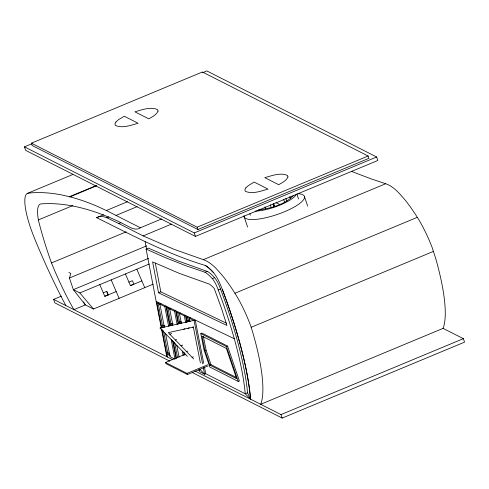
<?xml version="1.0" encoding="UTF-8"?>
<svg xmlns="http://www.w3.org/2000/svg" width="489" height="489" viewBox="0 0 489 489"><rect width="100%" height="100%" fill="white"/><g stroke="black" fill="none" stroke-linecap="round" stroke-linejoin="round"><path stroke-width="0.73" d="M153.185 284.158L93.46 309.024L85.343 304.91L73.362 289.653L69.426 278.027L70.807 273.467L68.9 272.501M293.73 195.264C284.739 204.812 270.79 208.228 258.198 210.062M103.289 292.801L106.736 291.365L108.216 294.885L106.736 291.365M99.774 284.629L104.793 296.31L108.24 294.867M128.937 282.122L132.385 280.686L133.888 284.188L130.441 285.631L125.422 273.95M31.394 143.185L202.373 71.999L368.138 156.009L368.926 158.332L197.941 229.518L32.176 145.508L31.394 143.185L197.159 227.196L197.941 229.518M202.605 72.684L206.829 70.923L376.652 156.993L377.832 160.478L195.453 236.407L25.63 150.343L24.45 146.853L32.195 143.632M65.826 305.539A190.857 46.094 67.4 0 1 36.045 242.043L34.114 237.306A44.658 10.789 67.4 0 1 27.806 193.228L72.873 174.463M69.352 196.737L96.113 185.594M69.945 196.878L96.706 185.741M83.546 301.884A68.338 16.504 67.4 0 0 85.343 304.91L73.943 309.659A98.796 23.857 67.4 0 1 51.498 262.935A131.388 31.73 67.4 0 1 38.356 219.934L72.861 205.569M27.806 193.228L32.482 192.764A1422.458 343.535 67.4 0 1 63.527 195.325L71.797 197.324A1422.458 343.535 67.4 0 1 97.776 206.566L106.351 210.514L127.476 201.719M199.286 369.751L199.671 371.719L204.61 374.219L205.747 373.749L245.252 393.767L250.545 399.158A169.512 40.935 67.4 0 0 240.172 344.311L237.214 333.767A169.512 40.935 67.4 0 0 222.379 289.512L218.913 281.261A18.105 4.37 67.4 0 0 213.418 272.556A71.761 17.329 67.4 0 0 205.294 265.472C167.25 253.993 132.073 235.215 96.62 217.666L103.662 214.738M96.62 217.666A154.591 37.335 67.4 0 1 106.724 217.709L108.833 216.829M116.04 215.423L137.165 206.627M106.724 217.709L118.796 223.559L120.905 222.678M51.498 262.935L126.138 231.859M38.356 219.934A45.141 10.905 67.4 0 1 41.149 203.895A1519.94 367.074 67.4 0 1 67.182 205.05L74.047 206.26A1519.94 367.074 67.4 0 1 118.008 221.236L130.184 227.409A117.696 28.423 67.4 0 0 140.398 227.77L161.523 218.974M118.796 223.559L143.155 235.906L171.321 224.176M69.426 278.027L146.773 245.826M197.159 227.196L368.138 156.009M187.373 356.353L160.068 328.04L161.211 327.563L146.095 249.078L148.375 248.131L177.745 260.82L207.758 271.591A67.714 16.351 67.4 0 1 213.956 276.994L215.099 278.296A11.736 2.836 67.4 0 1 220.032 287.63L224.255 299.176A164.469 39.719 67.4 0 1 247.031 387.838L247.532 392.82L250.545 399.158A170.832 41.259 67.4 0 0 222.379 289.512M24.45 146.853L194.274 232.923L376.652 156.993M148.601 258.326L73.362 289.653L79.829 292.935L93.46 309.024M169.86 361.157L54.823 302.856L53.643 299.372L61.388 296.145M79.829 292.935L149.243 264.036M104.793 296.31L116.193 291.56M130.441 285.631L141.841 280.882M143.155 235.906L173.723 249.17L203.326 259.659L385.705 183.73C394.097 186.657 399.904 193.962 405.485 200.496A106.235 25.654 67.4 0 1 417.319 217.312A48.857 11.797 67.4 0 1 431.983 247.061L435.626 258.21A126.462 30.544 67.4 0 1 443.071 328.37L463.37 338.657L464.55 342.147L282.171 418.077L192.324 372.539M146.095 249.078L165.361 257.648L185.459 265.588L205.013 272.257L207.293 271.309M158.546 292.795L226.933 325.46L221.334 307.911L214.219 288.424A54.988 13.282 67.4 0 0 209.188 284.036L179.579 273.479L152.599 261.902L158.546 292.795L160.826 291.841L226.48 323.205M205.013 272.257L205.478 272.538A67.714 16.351 67.4 0 1 211.676 277.941L212.293 278.62L214.573 277.673M164.328 327.098L159.915 304.207L161.052 303.736M164.793 306.542L165.936 306.065L169.732 325.686L168.589 326.157L164.793 306.542L159.915 304.207M172.862 325.216L169.677 308.871L170.814 308.4M247.532 392.82L245.252 393.767L244.751 388.786A164.469 39.719 67.4 0 0 221.975 300.124L218.259 289.977L220.539 289.03M174.561 311.206L175.698 310.729L178.24 323.81L177.097 324.28L174.561 311.206L169.677 308.871M181.352 323.345L179.439 313.535L180.582 313.064M203.326 259.659C211.713 262.587 217.526 269.891 223.106 276.426A106.235 25.654 67.4 0 1 234.94 293.247L417.319 217.312M184.322 315.87L185.459 315.393L186.737 321.933L185.6 322.404L184.322 315.87L179.439 313.535M160.147 304.28L156.822 302.685L161.358 326.249L163.894 325.466M169.915 308.944L166.584 307.355L169.879 324.366L173.112 323.431M179.683 313.608L176.352 312.019L178.387 322.489L180.918 321.707M189.842 321.469L189.206 318.198L190.343 317.728M189.445 318.272L186.113 316.683L186.884 320.613L189.414 319.837M169.848 334.256L171.67 333.498M183.73 329.238L184.946 328.73M187.978 328.302L189.194 327.795M192.226 327.361L193.442 326.854M175.447 340.063L176.663 339.555M200.783 333.559L201.926 333.082L227.581 346.084L239.384 380.962L238.247 381.438L209.824 367.031L203.925 349.598L200.783 333.559L226.438 346.56L238.247 381.438M180.973 345.79L182.8 345.032M161.902 329.066L166.486 352.887L167.629 352.41L169.652 353.437M186.547 351.567L187.764 351.059M208.106 365.931L187.428 374.543L165.905 363.639L165.514 362.471L185.502 354.152M443.071 328.37L260.692 404.305A126.462 30.544 67.4 0 0 253.247 334.146L251.193 327.275L433.572 251.34M204.903 350.509L202.098 336.151L226.413 348.474L236.645 378.7L209.848 365.118L204.903 350.509L206.046 350.038L203.375 336.395M192.116 357.349L193.332 356.842M226.438 346.56L227.581 346.084M165.514 362.471L187.03 373.382L207.752 364.751M209.848 365.118L210.991 364.647L236.444 377.545M195.056 371.041L280.992 414.593L463.37 338.657M161.358 326.249L164.848 325.478M169.879 324.366L172.672 323.749M178.387 322.489L181.168 321.878M186.884 320.613L189.665 320.002M161.211 327.563L164.762 326.78M169.732 325.686L172.574 325.057M178.24 323.81L181.78 323.027M186.737 321.933L190.276 321.151M160.068 328.04L195.227 320.057L203.705 363.309M385.705 183.73L371.029 178.833L351.609 171.437M156.168 301.401L234.28 338.718M189.206 318.198L194.084 320.533L202.562 363.779M275.961 202.574L279.916 204.579M106.351 210.514L140.398 227.77M166.486 352.887L169.86 354.592M161.498 329.06L166.248 353.724L170.569 355.919M198.345 369.996L199.579 370.619M174.983 359.207L170.044 356.701L165.624 333.798M53.643 299.372L172.733 359.721M193.638 358.926L168.295 332.642L193.369 327.11L200.392 362.954M199.536 368.963L204.61 374.219L203.296 367.508M212.293 278.62L212.819 279.243A11.736 2.836 67.4 0 1 217.752 288.577L218.259 289.977M136.822 269.207L144.756 287.673M111.174 279.879L119.108 298.351M251.193 327.275L249.604 322.991A48.857 11.797 67.4 0 0 234.94 293.247M304.433 196.492L307.673 206.065M296.902 194.102L298.559 198.986M289.745 196.517L290.442 198.565M285.863 198.228L286.786 200.961M283.687 199.555L284.629 202.342M273.534 203.485L274.629 206.713M273.62 204.066L274.494 206.645M273.064 203.974L274.011 206.768M270.295 204.708L271.218 207.446M264.983 206.829L265.674 208.876M249.842 213.797L250.313 215.191M244.127 216.749L247.599 227.006M280.992 414.593L282.171 418.077M194.274 232.923L195.453 236.407M206.046 350.038L210.991 364.647M187.03 373.382L187.428 374.543M166.248 353.724L167.317 356.982L166.743 353.987M204.433 367.037L205.747 373.749M187.385 316.86L188.02 320.142M177.635 312.288L179.524 322.019M184.286 352.85L184.701 355.002M183.736 352.08L184.298 354.996M182.311 351.102L183.161 355.472M176.786 345.368L179.102 357.27M167.868 307.618L171.016 323.895M174.573 342.282L177.501 357.416M173.155 341.31L176.364 357.893M172.605 340.546L176.119 358.73M171.181 339.562L174.842 358.48M155.306 263.155L160.826 291.841M158.106 302.948L162.501 325.772M163.473 330.827L167.629 352.41M145.123 241.719L146.559 249.201M205.294 265.472A74.077 17.891 67.4 0 1 213.418 272.556M296.114 194.646A25.446 6.718 -18.7 0 1 279.433 205.331A25.446 6.718 -18.7 0 1 255.087 211.15M297.825 193.723A31.809 8.392 -18.7 0 1 283.62 212.098A31.809 8.392 -18.7 0 1 244.066 215.612M115.948 122.018L114.927 123.949L115.38 125.447C122.605 128.644 130.93 125.184 138.112 123.252L124.255 116.229L118.362 119.774L115.948 122.018M158.063 111.113C156.37 114.964 152.25 116.914 148.735 118.833L134.878 111.81C142.061 109.878 150.386 106.419 157.611 109.615L158.063 111.113M245.857 187.855L244.842 189.793L245.295 191.291C252.52 194.481 260.845 191.028 268.027 189.096L254.17 182.073L248.278 185.618L245.857 187.855M287.972 176.951C286.285 180.808 282.165 182.758 278.651 184.671L264.787 177.648C271.976 175.722 280.301 172.262 287.52 175.453L287.972 176.951"/></g></svg>
